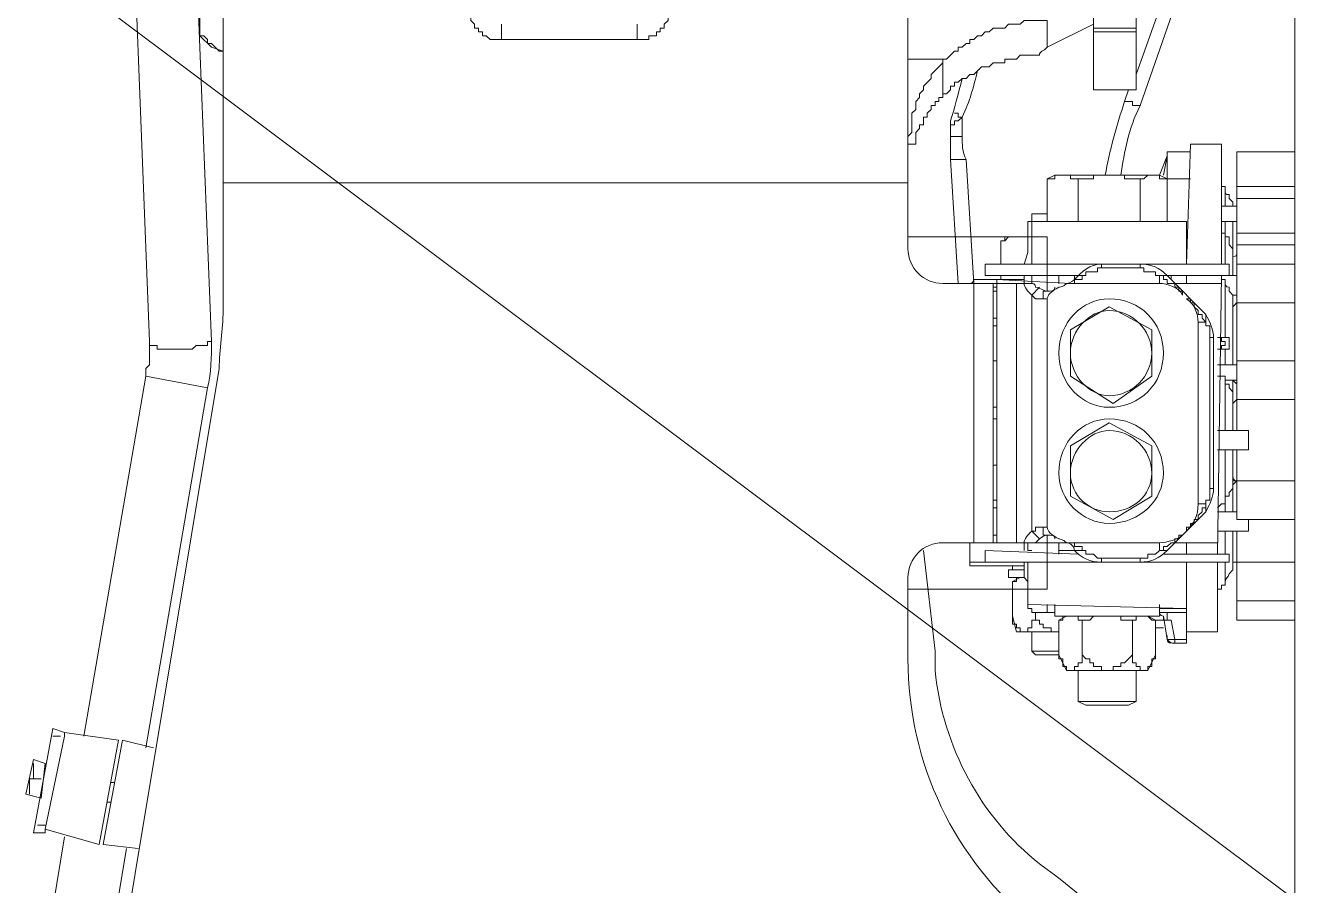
# Model space of a CAD drawing. Header units: millimetres. Extents: x 25083 to 52777, y 24772 to 45779.
# Drawn here: x 49025.8 to 49149.5, y 36091.2 to 36173.7 of the extents above; entities that cross this region are included whole.
import ezdxf

# ---------------------------------------------------------------- set-up
doc = ezdxf.new("R2010")
doc.units = ezdxf.units.MM
doc.layers.add('小车', color=7, linetype='Continuous')

# ---------------------------------------------------------------- blocks, each defined once
blk = doc.blocks.new('zw$D2F4')
at = {"color": 7, "lineweight": 5}
for points in [[(238.41, 287.06), (238.41, 379.53)], [(242.5, 379.53), (242.5, 287.06)], [(154.86, 330.51), (154.86, 265.89)], [(220.59, 272.95), (220.59, 330.88)], [(145.57, 319.37), (147.8, 262.92)], [(151.51, 319.37), (153.74, 262.92)], [(257.72, 8.54), (257.72, 312.31)], [(248.81, 302.66), (242.87, 285.58)], [(242.5, 288.55), (246.58, 300.06)], [(152.63, 294.49), (152.63, 292.26)], [(181.59, 291.89), (180.48, 291.89), (180.11, 292.26), (179.74, 292.26), (179.74, 292.63), (179.37, 292.63), (179.37, 293), (179, 293), (179, 293.37), (178.62, 293.74), (178.62, 294.86), (178.25, 294.86), (178.25, 295.23)], [(197.56, 295.23), (197.56, 293.74), (197.19, 293.37), (197.19, 293), (196.82, 293), (196.82, 292.63), (196.45, 292.63), (196.45, 292.26), (195.71, 292.26), (195.71, 291.89), (194.59, 291.89)], [(181.59, 291.89), (181.59, 293.37)], [(194.59, 291.89), (194.59, 293.37)], [(233.96, 293.74), (233.96, 291.15)], [(233.96, 291.15), (238.41, 293.37)], [(152.63, 292.26), (153.74, 291.15), (154.86, 290.77)], [(152.63, 292.26), (153, 292.26), (153.37, 291.89), (153.37, 291.52), (153.74, 291.52), (154.49, 290.77), (154.86, 290.77)], [(194.59, 291.89), (181.59, 291.89)], [(238.41, 293), (242.5, 293)], [(238.41, 292.63), (242.5, 292.63)], [(233.21, 290.4), (231.36, 290.4), (230.99, 290.03), (229.87, 290.03), (229.87, 289.66), (228.76, 289.66), (228.39, 289.29), (227.64, 289.29), (226.9, 288.55), (226.53, 288.55), (226.16, 288.17), (225.79, 288.17), (225.41, 287.8), (225.04, 287.8), (225.04, 287.43), (224.67, 287.43), (224.67, 287.06), (224.3, 286.69), (223.93, 286.69)], [(223.93, 290.03), (223.93, 286.69)], [(238.41, 287.06), (242.5, 287.06)], [(241.38, 285.95), (241.75, 287.06)], [(223.93, 286.69), (223.93, 286.32), (223.56, 286.32), (223.56, 285.95), (223.19, 285.95), (223.19, 285.58), (222.82, 285.58), (222.82, 285.2), (222.44, 284.83), (222.44, 284.46), (222.07, 284.46), (222.07, 283.72), (221.7, 283.72), (221.7, 283.35), (221.33, 282.98), (221.33, 282.6), (221.33, 282.23), (221.33, 281.86), (220.96, 281.86)], [(242.87, 285.58), (242.13, 285.58), (242.13, 285.95), (241.38, 285.95)], [(224.67, 283.72), (225.04, 283.72), (225.04, 284.09), (225.41, 284.09), (225.79, 284.46)], [(225.04, 284.83), (225.41, 284.83), (225.41, 284.46), (225.79, 284.46)], [(225.79, 284.46), (225.79, 282.6)], [(224.67, 282.6), (224.67, 283.72)], [(225.79, 282.6), (224.67, 282.6)], [(220.59, 281.86), (220.96, 281.86)], [(244.73, 278.89), (245.47, 280.75)], [(245.47, 280.75), (245.1, 278.89)], [(245.47, 281.12), (247.7, 281.12)], [(245.47, 281.12), (245.47, 278.52)], [(247.7, 281.86), (247.33, 270.35)], [(250.67, 281.86), (247.7, 281.86)], [(250.67, 270.35), (250.67, 281.86)], [(252.15, 281.12), (257.72, 281.12)], [(252.15, 254.38), (252.15, 281.12)], [(225.41, 268.49), (224.67, 280.38)], [(224.67, 280.38), (226.16, 280.38)], [(226.16, 280.38), (226.9, 268.49)], [(234.7, 278.89), (233.96, 278.52)], [(233.96, 278.52), (234.7, 278.52), (234.7, 278.89), (235.44, 278.89)], [(233.96, 278.52), (233.96, 274.43)], [(234.7, 278.89), (244.73, 278.89)], [(235.44, 278.89), (236.18, 278.89), (236.18, 278.52), (236.93, 278.52)], [(236.93, 278.52), (238.41, 278.52), (238.41, 278.89), (239.9, 278.89)], [(236.93, 278.52), (236.93, 274.43)], [(239.9, 278.89), (241.38, 278.89), (241.38, 278.52), (242.87, 278.52)], [(242.87, 278.52), (243.24, 278.52), (243.61, 278.89), (244.35, 278.89)], [(242.87, 278.52), (242.87, 274.43)], [(244.35, 278.89), (244.73, 278.89), (244.73, 278.52), (245.47, 278.52)], [(244.73, 278.89), (245.47, 278.52)], [(245.47, 278.52), (247.7, 278.52)], [(247.7, 278.52), (245.47, 278.52)], [(245.47, 278.52), (245.47, 274.43)], [(220.59, 278.15), (154.86, 278.15)], [(250.67, 277.78), (251.04, 277.78), (251.04, 277.41)], [(251.04, 275.92), (251.04, 277.41)], [(252.15, 277.78), (257.72, 277.78)], [(252.15, 275.92), (250.67, 275.92)], [(251.78, 276.29), (251.41, 276.66)], [(251.78, 276.29), (251.78, 275.92)], [(252.15, 276.66), (257.72, 276.66)], [(233.96, 275.18), (232.47, 275.18)], [(232.47, 275.18), (232.47, 274.43)], [(233.96, 274.43), (233.96, 275.18)], [(232.47, 274.43), (232.1, 274.43), (232.1, 271.46)], [(232.47, 274.43), (247.33, 274.43)], [(232.47, 274.43), (232.47, 270.35)], [(247.33, 274.43), (247.33, 270.35)], [(252.15, 274.43), (250.67, 274.43)], [(250.67, 273.69), (250.67, 273.32), (251.04, 273.32)], [(251.04, 270.35), (251.04, 274.43)], [(251.04, 272.95), (251.04, 273.32)], [(251.78, 274.43), (251.78, 269.24)], [(251.78, 274.43), (251.78, 269.24)], [(257.72, 273.32), (252.15, 273.32)], [(229.87, 272.95), (229.87, 272.58), (229.5, 272.58)], [(229.5, 272.58), (229.87, 272.58), (230.24, 272.95), (231.73, 272.95)], [(229.5, 270.35), (229.5, 272.58)], [(230.24, 272.95), (229.87, 272.95)], [(230.24, 272.95), (232.1, 272.95)], [(251.41, 272.21), (251.41, 272.58)], [(251.78, 271.83), (251.41, 272.21)], [(252.15, 272.21), (257.72, 272.21)], [(232.1, 271.46), (231.73, 270.35)], [(228.01, 270.35), (251.41, 270.35)], [(228.01, 270.35), (228.01, 269.24)], [(237.3, 269.24), (237.67, 269.24), (237.67, 269.61), (238.78, 269.61), (238.78, 269.98), (239.16, 269.98)], [(239.16, 270.35), (242.87, 270.35)], [(239.16, 270.35), (239.16, 269.98)], [(239.16, 269.98), (242.87, 269.98)], [(242.87, 270.35), (242.87, 269.98)], [(242.87, 269.98), (243.24, 269.98), (243.24, 269.61), (244.35, 269.61), (244.35, 269.24), (244.73, 269.24)], [(251.41, 270.35), (251.41, 269.24)], [(252.15, 270.35), (257.72, 270.35)], [(228.76, 268.49), (223.93, 268.49)], [(226.9, 268.86), (231.73, 268.86)], [(226.9, 243.61), (226.9, 268.49)], [(236.93, 269.24), (228.01, 269.24)], [(228.76, 243.61), (228.76, 268.49)], [(236.18, 268.49), (229.13, 268.86)], [(229.13, 268.86), (229.13, 268.49)], [(232.47, 268.49), (229.13, 268.49)], [(229.13, 243.61), (229.13, 268.49)], [(229.5, 268.86), (229.5, 269.24)], [(230.99, 268.49), (230.99, 243.61)], [(231.73, 269.24), (231.73, 268.49)], [(232.47, 268.49), (232.47, 269.24)], [(235.07, 269.24), (236.93, 269.24)], [(235.07, 269.24), (235.07, 268.49)], [(236.56, 268.49), (236.56, 268.86), (237.3, 268.86), (237.3, 269.24)], [(236.56, 268.86), (236.56, 269.24), (237.3, 269.24)], [(236.56, 268.49), (244.73, 268.49)], [(244.73, 269.24), (244.73, 268.49)], [(244.73, 269.24), (245.1, 269.24), (245.1, 268.86), (245.47, 268.86), (245.47, 268.49), (246.21, 268.49), (246.21, 268.12), (246.58, 268.12), (246.58, 267.75), (246.95, 267.75), (246.95, 267.38)], [(245.47, 269.24), (244.73, 269.24)], [(245.47, 269.24), (244.73, 269.24)], [(251.41, 269.24), (245.1, 269.24)], [(249.18, 265.52), (245.47, 269.24)], [(245.84, 269.24), (246.58, 269.24)], [(245.84, 269.24), (245.84, 268.86)], [(250.67, 268.49), (245.84, 268.49)], [(247.33, 269.24), (246.58, 269.24)], [(247.33, 268.49), (247.33, 269.24)], [(250.3, 242.5), (250.67, 269.24)], [(252.15, 269.24), (250.67, 269.24)], [(250.67, 269.24), (250.67, 268.86), (251.04, 268.86), (251.04, 268.49)], [(251.04, 263.29), (251.04, 268.49)], [(228.76, 268.12), (229.13, 268.12)], [(228.76, 267.75), (229.13, 267.75)], [(232.47, 267.38), (233.21, 268.12)], [(232.47, 267.38), (232.47, 244.73)], [(233.58, 267.01), (232.84, 267.01), (232.47, 267.38)], [(233.58, 267.01), (233.58, 267.75), (233.96, 267.75)], [(233.58, 267.01), (233.58, 267.75), (233.96, 267.75)], [(251.78, 267.38), (251.41, 267.75)], [(252.15, 267.38), (251.78, 267.38)], [(251.78, 267.38), (251.78, 260.69)], [(251.78, 267.38), (251.78, 260.69)], [(233.96, 267.01), (233.58, 267.01)], [(233.96, 245.1), (233.96, 267.01)], [(239.9, 266.26), (236.18, 264.04)], [(243.98, 264.04), (239.9, 266.26)], [(249.18, 264.78), (248.81, 265.15), (248.81, 265.52), (248.44, 265.52), (248.44, 265.89), (248.07, 266.26), (248.07, 266.64), (247.7, 266.64), (247.7, 267.01), (247.33, 267.01)], [(257.72, 266.64), (252.15, 266.64)], [(228.76, 265.15), (228.76, 264.41)], [(248.44, 264.78), (249.18, 264.78)], [(248.44, 264.78), (248.44, 247.33)], [(249.18, 264.78), (249.18, 265.52)], [(249.18, 264.78), (249.18, 265.52)], [(249.55, 263.29), (249.55, 264.41), (249.18, 264.41), (249.18, 264.78)], [(229.13, 264.41), (228.76, 264.41)], [(236.18, 264.04), (236.18, 259.58)], [(243.98, 259.58), (243.98, 264.04)], [(147.8, 262.92), (147.8, 260.69), (147.43, 260.32), (147.43, 259.58)], [(148.17, 262.55), (147.8, 262.55), (147.8, 262.92)], [(153.74, 262.92), (153.37, 262.92), (153.37, 262.55), (152.26, 262.55), (151.89, 262.18), (151.14, 262.18), (148.54, 262.18), (148.54, 262.55), (148.17, 262.55)], [(249.55, 263.29), (249.92, 263.29)], [(249.55, 248.81), (249.55, 263.29)], [(249.92, 248.81), (249.92, 263.29)], [(251.04, 263.29), (250.3, 263.29)], [(250.67, 263.29), (250.3, 263.29)], [(251.04, 262.18), (250.3, 262.18)], [(250.3, 262.18), (250.67, 262.18)], [(250.67, 263.29), (250.67, 262.92), (251.04, 262.92), (251.04, 262.55), (250.67, 262.55), (250.67, 262.18)], [(251.04, 263.29), (251.41, 263.29), (251.41, 262.92), (251.41, 262.18), (251.04, 262.18)], [(251.04, 260.69), (251.04, 262.18)], [(228.76, 261.07), (229.13, 261.07)], [(252.15, 261.07), (257.72, 261.07)], [(154.49, 260.32), (143.72, 195.71)], [(252.15, 260.69), (250.3, 260.69)], [(147.43, 259.58), (141.49, 225.04)], [(153.37, 258.47), (147.43, 259.58)], [(153.37, 258.47), (147.43, 223.93)], [(236.18, 259.58), (240.27, 256.98)], [(240.27, 256.98), (243.98, 259.58)], [(250.3, 259.58), (251.04, 259.58), (251.04, 259.21)], [(252.15, 259.21), (251.04, 259.21)], [(251.04, 254.38), (251.04, 259.21)], [(251.78, 258.09), (251.41, 258.47)], [(251.78, 259.21), (251.78, 258.84)], [(251.78, 259.21), (251.78, 258.09)], [(251.78, 258.09), (251.78, 254.38)], [(251.78, 257.35), (251.78, 254.38)], [(252.15, 257.35), (257.72, 257.35)], [(239.9, 255.12), (236.18, 252.9)], [(243.98, 252.9), (239.9, 255.12)], [(253.27, 254.38), (250.3, 254.38)], [(253.27, 254.38), (253.27, 252.52)], [(236.18, 252.9), (236.18, 248.07)], [(243.98, 248.07), (243.98, 252.9)], [(253.27, 252.52), (250.3, 252.52)], [(251.04, 246.58), (251.04, 252.52)], [(251.78, 252.52), (251.78, 249.55)], [(251.78, 252.52), (251.78, 246.58)], [(252.15, 245.84), (252.15, 252.52)], [(228.76, 251.04), (229.13, 251.04)], [(249.18, 247.33), (249.18, 247.7), (249.55, 247.7), (249.55, 248.81)], [(249.55, 248.81), (249.92, 248.81)], [(251.78, 248.81), (251.41, 248.44)], [(251.78, 249.55), (251.78, 246.58)], [(257.72, 249.55), (252.15, 249.55)], [(228.76, 247.7), (229.13, 247.7)], [(228.76, 247.7), (228.76, 246.95)], [(236.18, 248.07), (240.27, 245.84)], [(240.27, 245.84), (243.98, 248.07)], [(251.04, 247.7), (251.04, 247.33), (250.67, 247.33), (250.3, 246.95)], [(249.18, 246.58), (245.47, 242.87)], [(247.33, 244.73), (247.33, 245.1), (247.7, 245.1), (247.7, 245.47), (248.07, 245.47), (248.07, 245.84), (248.44, 245.84), (248.44, 246.21), (248.81, 246.58), (248.81, 246.95), (249.18, 246.95), (249.18, 247.33)], [(249.18, 247.33), (248.44, 247.33)], [(249.18, 247.33), (249.18, 246.58)], [(249.18, 247.33), (249.18, 246.58)], [(252.15, 246.58), (250.3, 246.58)], [(232.47, 244.73), (232.84, 244.73), (232.84, 245.1), (233.58, 245.1)], [(233.58, 245.1), (233.58, 244.35), (233.96, 244.35)], [(233.58, 245.1), (233.58, 244.35), (233.96, 244.35)], [(233.58, 245.1), (233.96, 245.1)], [(252.15, 245.84), (257.72, 245.84)], [(253.27, 245.84), (253.27, 244.73)], [(228.76, 244.35), (229.13, 244.35)], [(232.47, 244.73), (233.21, 243.98)], [(244.73, 242.87), (245.1, 242.87), (245.1, 243.24), (245.47, 243.24), (245.84, 243.61), (246.21, 243.61), (246.21, 243.98), (246.58, 243.98), (246.58, 244.35), (246.95, 244.35)], [(253.27, 244.73), (250.3, 244.73)], [(251.04, 242.5), (251.04, 244.73)], [(251.78, 244.73), (251.78, 241.38)], [(251.78, 244.73), (251.78, 241.01)], [(252.15, 236.18), (252.15, 244.73)], [(222.07, 242.87), (223.19, 233.21)], [(226.53, 243.61), (226.53, 241.75)], [(228.01, 242.87), (236.93, 242.5)], [(228.01, 241.75), (228.01, 242.87)], [(231.73, 243.61), (231.73, 242.87)], [(235.07, 243.61), (232.1, 243.61)], [(232.47, 242.87), (232.1, 242.87), (232.1, 243.61)], [(235.81, 243.61), (232.84, 243.61)], [(235.07, 242.87), (235.07, 243.61)], [(236.93, 242.87), (235.07, 242.87)], [(236.56, 243.61), (244.73, 243.61)], [(236.56, 243.61), (236.56, 243.24), (237.3, 243.24), (237.3, 242.87)], [(237.3, 242.87), (236.56, 242.87)], [(237.3, 242.87), (237.67, 242.87), (237.67, 242.5), (238.41, 242.5), (238.78, 242.13), (239.16, 242.13)], [(242.87, 242.13), (243.61, 242.13), (243.61, 242.5), (244.35, 242.5), (244.73, 242.87)], [(244.73, 243.61), (244.73, 242.87)], [(244.73, 242.87), (245.47, 242.87)], [(244.73, 242.87), (245.47, 242.87)], [(245.1, 242.5), (251.41, 242.5)], [(250.3, 243.61), (246.21, 243.61)], [(247.33, 242.5), (247.33, 243.61)], [(251.41, 241.75), (251.41, 242.5)], [(228.01, 241.75), (226.53, 241.75)], [(231.73, 241.38), (226.9, 241.38)], [(251.41, 241.75), (228.01, 241.75)], [(230.61, 241.01), (230.61, 241.38)], [(231.73, 241.75), (231.73, 240.27)], [(232.1, 241.75), (232.1, 237.67)], [(239.16, 242.13), (242.87, 242.13)], [(239.16, 242.13), (239.16, 241.75)], [(239.16, 241.75), (242.87, 241.75)], [(242.87, 242.13), (242.87, 241.75)], [(247.33, 233.96), (247.33, 241.75)], [(247.33, 241.75), (247.33, 237.3)], [(250.3, 241.75), (250.3, 235.07)], [(251.04, 239.9), (251.04, 241.75)], [(257.72, 241.75), (252.15, 241.75)], [(230.24, 241.01), (231.73, 241.01)], [(230.24, 240.27), (230.24, 241.01)], [(231.73, 240.27), (230.24, 240.27)], [(230.61, 239.9), (231.36, 240.27)], [(230.61, 239.9), (230.99, 239.9), (230.99, 240.27), (231.73, 240.27)], [(231.73, 240.27), (232.1, 239.9), (232.1, 237.67)], [(251.78, 241.01), (251.41, 240.64)], [(220.59, 232.47), (220.59, 239.16)], [(230.61, 236.56), (230.61, 239.9)], [(251.04, 239.9), (251.04, 239.53), (250.67, 239.53), (250.67, 239.16), (250.3, 239.16)], [(247.33, 237.3), (232.1, 237.67)], [(232.1, 237.67), (232.1, 237.3), (232.47, 237.3), (232.47, 236.93)], [(233.96, 236.93), (233.96, 237.67)], [(234.7, 236.56), (234.7, 237.67)], [(244.73, 237.3), (244.73, 237.67)], [(244.73, 236.56), (244.73, 237.67)], [(252.15, 238.04), (257.72, 238.04)], [(230.99, 235.07), (230.61, 236.56)], [(230.61, 236.56), (230.61, 235.81), (230.99, 235.81), (230.99, 235.44), (231.36, 235.44), (231.36, 235.07), (231.73, 235.07)], [(231.73, 235.07), (232.1, 235.07), (232.1, 235.44), (232.47, 235.44), (232.47, 236.18), (232.84, 236.18), (232.84, 236.56)], [(234.7, 236.93), (232.47, 236.93)], [(232.84, 236.56), (232.84, 236.93)], [(232.84, 236.56), (232.84, 236.18), (233.21, 236.18), (233.21, 235.81), (233.58, 235.81), (233.58, 235.44), (234.33, 235.44), (234.33, 235.07), (234.7, 235.07), (235.07, 235.07)], [(244.73, 236.56), (234.7, 236.56)], [(235.07, 236.18), (235.81, 236.56)], [(235.07, 236.18), (235.44, 236.18), (235.44, 236.56), (236.93, 236.56), (236.93, 236.18), (237.3, 236.18)], [(237.3, 236.18), (238.04, 236.18), (238.41, 236.56), (241.01, 236.56), (241.01, 236.18), (242.13, 236.18)], [(242.13, 236.18), (242.5, 236.18), (242.5, 236.56), (243.61, 236.56), (243.98, 236.18), (244.35, 236.18)], [(244.35, 236.18), (243.61, 236.56)], [(247.33, 237.3), (244.73, 237.3)], [(244.73, 236.93), (245.1, 236.93)], [(245.1, 236.93), (244.73, 236.93)], [(245.1, 236.93), (247.33, 236.93)], [(245.1, 236.93), (245.47, 236.93), (245.47, 236.18), (245.84, 236.18)], [(245.47, 234.33), (245.1, 236.56)], [(245.1, 236.56), (245.1, 236.18), (245.84, 236.18)], [(235.07, 235.07), (230.99, 235.07)], [(232.47, 233.21), (232.47, 235.07)], [(235.07, 232.84), (235.07, 236.18)], [(237.3, 232.84), (237.3, 236.18)], [(242.13, 232.84), (242.13, 236.18)], [(245.1, 236.18), (243.98, 236.18)], [(244.35, 232.84), (244.35, 236.18)], [(244.35, 235.44), (245.1, 235.44)], [(245.84, 236.18), (246.21, 234.33)], [(250.3, 235.07), (247.33, 235.07)], [(252.15, 236.18), (257.72, 236.18)], [(246.21, 234.33), (245.47, 234.33), (245.47, 234.7)], [(247.33, 234.33), (246.21, 234.33)], [(246.21, 234.33), (246.21, 233.96)], [(247.33, 233.96), (246.21, 233.96)], [(223.19, 233.21), (223.19, 231.36)], [(232.84, 232.84), (232.47, 233.21)], [(235.07, 233.21), (232.47, 233.21)], [(235.07, 232.84), (232.84, 232.84)], [(235.07, 232.84), (235.81, 231.36)], [(235.07, 232.84), (235.07, 232.47), (235.44, 232.47), (235.44, 231.73), (235.81, 231.73), (235.81, 231.36), (236.18, 231.36)], [(236.18, 231.36), (236.56, 231.36), (236.56, 231.73), (236.93, 231.73), (236.93, 232.1), (237.3, 232.1), (237.3, 232.47), (237.3, 232.84)], [(237.3, 232.84), (237.67, 232.47), (238.04, 232.47), (238.04, 232.1), (238.41, 232.1), (238.41, 231.73), (239.16, 231.73), (239.16, 231.36), (239.9, 231.36)], [(239.9, 231.36), (240.27, 231.36), (240.27, 231.73), (241.01, 231.73), (241.01, 232.1), (241.38, 232.1), (242.13, 232.84)], [(242.13, 232.84), (242.13, 232.1), (242.5, 232.1), (242.5, 231.73), (242.87, 231.73), (242.87, 231.36), (243.24, 231.36)], [(243.24, 231.36), (243.61, 231.36), (243.61, 231.73), (243.98, 231.73), (243.98, 232.47), (244.35, 232.47), (244.35, 232.84)], [(243.61, 231.36), (244.35, 232.84)], [(243.61, 231.36), (235.81, 231.36)], [(236.93, 228.39), (236.93, 231.36)], [(242.5, 228.39), (242.5, 231.36)], [(237.67, 228.01), (236.93, 228.39)], [(242.5, 228.39), (236.93, 228.39)], [(241.75, 228.01), (237.67, 228.01)], [(241.75, 228.01), (242.5, 228.39)], [(136.66, 215.76), (138.52, 225.79)], [(139.63, 225.41), (138.52, 225.79)], [(144.83, 224.67), (139.63, 225.41)], [(139.63, 225.41), (139.63, 225.04)], [(137.77, 216.13), (139.63, 225.04)], [(139.26, 225.04), (138.52, 225.04)], [(144.83, 224.67), (142.97, 214.65)], [(143.34, 214.65), (145.2, 224.67)], [(145.2, 224.67), (148.17, 223.93)], [(135.92, 219.47), (136.66, 222.82)], [(137.77, 222.44), (136.66, 222.82)], [(136.66, 221.7), (136.66, 222.44)], [(136.66, 220.96), (136.66, 221.7)], [(137.4, 219.1), (137.77, 222.44)], [(137.77, 222.07), (137.77, 222.44)], [(136.29, 220.22), (136.29, 220.96), (136.66, 220.96)], [(136.29, 219.47), (136.29, 220.22)], [(137.4, 220.96), (136.66, 220.96)], [(144.46, 220.59), (144.09, 220.59)], [(137.4, 219.1), (135.92, 219.47)], [(144.09, 218.73), (143.72, 218.73)], [(137.77, 216.5), (137.03, 216.5)], [(139.63, 215.39), (136.29, 194.96)], [(137.77, 215.76), (136.66, 215.76)], [(142.97, 214.65), (137.77, 216.13)], [(137.77, 215.76), (137.77, 216.13)], [(145.57, 214.27), (142.23, 194.22)], [(143.34, 214.65), (146.69, 214.27)]]:
    blk.add_lwpolyline(points, dxfattribs=at)
at = {"color": 7, "lineweight": 0}
for points in [[(223.93, 290.03), (224.3, 290.03), (225.04, 290.77), (225.41, 290.77), (225.41, 291.15), (225.79, 291.15), (226.16, 291.52), (226.53, 291.52), (226.53, 291.89), (226.9, 291.89), (227.27, 292.26), (227.64, 292.26), (228.01, 292.63), (228.39, 292.63), (228.76, 293), (229.87, 293), (230.24, 293.37), (231.36, 293.37), (231.73, 293.74), (233.96, 293.74)], [(223.93, 290.03), (220.59, 290.03)], [(220.59, 281.86), (220.59, 282.6), (220.96, 282.98), (220.96, 284.83), (221.33, 285.2), (221.33, 285.95), (221.7, 286.32), (221.7, 286.69), (222.07, 287.06), (222.07, 287.43), (222.82, 288.17), (222.82, 288.55), (223.93, 289.66), (223.93, 290.03)], [(220.59, 272.95), (233.96, 272.95)], [(220.59, 271.83), (220.59, 272.95)], [(233.96, 272.95), (233.96, 267.75)], [(223.93, 268.49), (232.47, 268.49)], [(233.96, 239.16), (233.96, 244.35)], [(223.93, 243.61), (232.47, 243.61)], [(220.59, 240.27), (220.59, 239.16)], [(220.59, 239.16), (233.96, 239.16)]]:
    blk.add_lwpolyline(points, dxfattribs=at)
at = {"color": 7, "lineweight": 5}
for points in [[(233.96, 291.15), (233.58, 290.77), (233.21, 290.77), (233.21, 290.4)], [(224.67, 284.09), (225.04, 285.2), (225.41, 286.69), (225.79, 288.17)], [(225.79, 284.46), (226.53, 285.95), (226.9, 287.43), (227.27, 288.92)], [(241.38, 285.95), (240.64, 283.72), (239.9, 281.12), (239.53, 278.89)], [(242.87, 285.58), (241.75, 283.35), (241.38, 281.12), (241.01, 278.89)], [(224.67, 284.09), (224.67, 283.72), (224.67, 283.72), (224.67, 283.72)], [(224.67, 282.6), (224.67, 281.86), (224.67, 281.12), (224.67, 280.38)], [(225.79, 282.6), (225.79, 281.86), (225.79, 281.12), (226.16, 280.38)], [(245.47, 281.12), (245.47, 281.12), (245.47, 281.12), (245.47, 280.75)], [(251.04, 277.41), (251.04, 277.03), (251.04, 277.03), (251.41, 277.03)], [(251.41, 277.03), (251.41, 277.03), (251.41, 277.03), (251.41, 277.03)], [(251.41, 277.03), (251.41, 277.03), (251.41, 276.66), (251.41, 276.66)], [(251.41, 277.03), (251.41, 277.03), (251.41, 277.03), (251.41, 277.03)], [(251.41, 276.66), (251.41, 276.66), (251.41, 276.66), (251.41, 276.66)], [(251.41, 276.66), (251.41, 276.66), (251.41, 276.66), (251.41, 276.66)], [(251.78, 275.92), (251.78, 275.92), (251.78, 275.92), (251.78, 276.29)], [(232.1, 272.95), (232.1, 272.95), (231.73, 272.95), (231.73, 272.95)], [(251.04, 272.95), (251.04, 272.95), (251.04, 272.95), (251.41, 272.95)], [(251.41, 272.95), (251.41, 272.58), (251.41, 272.58), (251.41, 272.58)], [(251.41, 272.58), (251.41, 272.58), (251.41, 272.58), (251.41, 272.58)], [(251.41, 272.58), (251.41, 272.58), (251.41, 272.58), (251.41, 272.58)], [(251.41, 272.58), (251.41, 272.58), (251.41, 272.58), (251.41, 272.58)], [(251.41, 272.58), (251.41, 272.58), (251.41, 272.58), (251.41, 272.58)], [(220.59, 271.83), (220.59, 269.98), (222.07, 268.49), (223.93, 268.49)], [(251.78, 271.46), (251.78, 271.46), (251.78, 271.83), (251.78, 271.83)], [(252.15, 271.46), (252.15, 271.09), (252.15, 271.09), (251.78, 271.09)], [(239.16, 270.35), (238.04, 270.35), (237.3, 269.61), (236.56, 268.86)], [(245.47, 269.24), (244.73, 269.98), (243.98, 270.35), (242.87, 270.35)], [(226.53, 268.49), (226.9, 268.49), (226.9, 268.86), (226.9, 268.86)], [(231.73, 268.49), (231.73, 268.12), (232.1, 267.75), (232.47, 267.38)], [(232.84, 268.12), (232.84, 268.49), (232.47, 268.49), (232.47, 268.49)], [(235.07, 269.24), (235.07, 269.24), (235.07, 269.24), (235.07, 269.24)], [(235.07, 269.24), (235.07, 269.24), (235.07, 269.24), (235.07, 269.24)], [(235.07, 268.12), (235.07, 268.12), (235.44, 268.12), (235.81, 268.49)], [(235.81, 268.49), (236.18, 268.49), (236.56, 268.86), (236.56, 268.86)], [(236.56, 268.49), (236.18, 268.49), (236.18, 268.49), (235.81, 268.49)], [(246.95, 267.38), (246.58, 268.12), (245.47, 268.49), (244.73, 268.49)], [(245.47, 269.24), (245.47, 269.24), (245.47, 269.24), (245.47, 269.24)], [(245.47, 269.24), (245.47, 269.24), (245.47, 269.24), (245.47, 269.24)], [(251.04, 268.49), (251.04, 268.49), (251.04, 268.12), (251.41, 268.12)], [(232.84, 268.12), (233.21, 268.12), (233.58, 267.75), (233.96, 267.75)], [(233.96, 267.75), (234.33, 267.75), (234.7, 267.75), (234.7, 268.12)], [(235.07, 268.12), (234.33, 267.75), (233.96, 267.38), (233.96, 267.01)], [(233.96, 267.75), (233.96, 267.75), (233.96, 267.75), (233.96, 267.75)], [(251.41, 268.12), (251.41, 268.12), (251.41, 268.12), (251.41, 268.12)], [(251.41, 268.12), (251.41, 268.12), (251.41, 268.12), (251.41, 268.12)], [(251.41, 268.12), (251.41, 268.12), (251.41, 268.12), (251.41, 268.12)], [(251.41, 268.12), (251.41, 267.75), (251.41, 267.75), (251.41, 267.75)], [(251.41, 267.75), (251.41, 267.75), (251.41, 267.75), (251.41, 267.75)], [(251.78, 266.64), (251.78, 267.01), (251.78, 267.01), (251.78, 267.38)], [(154.49, 260.32), (154.49, 262.18), (154.86, 264.04), (154.86, 265.89)], [(248.44, 264.78), (248.44, 265.52), (248.07, 266.64), (247.33, 267.01)], [(252.15, 266.64), (252.15, 266.64), (252.15, 266.64), (251.78, 266.26)], [(228.76, 265.15), (228.76, 265.15), (228.76, 265.15), (229.13, 265.15)], [(229.13, 265.15), (229.13, 265.15), (229.13, 265.15), (229.13, 264.78)], [(249.92, 263.29), (249.92, 264.04), (249.55, 264.78), (249.18, 265.52)], [(249.18, 265.52), (249.18, 265.52), (249.18, 265.52), (249.18, 265.52)], [(249.18, 265.52), (249.18, 265.52), (249.18, 265.52), (249.18, 265.52)], [(153.37, 258.47), (153.74, 259.95), (153.74, 261.44), (153.74, 262.92)], [(251.04, 259.21), (251.04, 258.84), (251.04, 258.84), (251.04, 258.84)], [(251.04, 258.84), (251.41, 258.84), (251.41, 258.84), (251.41, 258.84)], [(251.41, 258.84), (251.41, 258.84), (251.41, 258.47), (251.41, 258.47)], [(251.41, 258.84), (251.41, 258.84), (251.41, 258.84), (251.41, 258.84)], [(251.41, 258.47), (251.41, 258.47), (251.41, 258.47), (251.41, 258.47)], [(251.41, 258.47), (251.41, 258.47), (251.41, 258.47), (251.41, 258.47)], [(251.78, 259.21), (252.15, 258.84), (252.15, 258.84), (252.15, 258.84)], [(251.78, 258.09), (251.78, 258.47), (251.78, 258.47), (251.78, 258.84)], [(251.78, 257.35), (251.78, 257.72), (251.78, 257.72), (251.78, 258.09)], [(252.15, 257.35), (252.15, 257.35), (252.15, 257.35), (251.78, 256.98)], [(229.13, 256.61), (229.13, 256.61), (228.76, 256.61), (228.76, 256.61)], [(228.76, 255.49), (228.76, 255.49), (229.13, 255.49), (229.13, 255.49)], [(251.78, 249.92), (251.78, 249.55), (252.15, 249.55), (252.15, 249.55)], [(249.18, 246.58), (249.55, 247.33), (249.92, 248.07), (249.92, 248.81)], [(252.15, 249.55), (252.15, 249.55), (251.78, 249.18), (251.78, 249.18)], [(252.15, 249.55), (251.78, 249.55), (251.78, 249.55), (251.78, 249.55)], [(251.78, 248.81), (251.78, 249.18), (251.78, 249.18), (251.78, 249.55)], [(251.04, 248.07), (251.04, 248.07), (251.04, 248.07), (251.04, 248.07)], [(251.04, 248.07), (251.04, 248.07), (251.04, 247.7), (251.04, 247.7)], [(251.04, 248.07), (251.04, 248.07), (251.04, 248.07), (251.04, 248.07)], [(251.41, 248.07), (251.41, 248.07), (251.04, 248.07), (251.04, 248.07)], [(251.04, 247.7), (251.04, 247.7), (251.04, 247.7), (251.04, 247.7)], [(251.41, 248.44), (251.41, 248.44), (251.41, 248.44), (251.41, 248.44)], [(251.41, 248.44), (251.41, 248.44), (251.41, 248.44), (251.41, 248.44)], [(251.41, 248.44), (251.41, 248.44), (251.41, 248.44), (251.41, 248.44)], [(251.41, 248.44), (251.41, 248.07), (251.41, 248.07), (251.41, 248.07)], [(251.41, 248.44), (251.41, 248.44), (251.41, 248.44), (251.41, 248.44)], [(251.41, 248.07), (251.41, 248.07), (251.41, 248.07), (251.41, 248.07)], [(251.41, 248.07), (251.41, 248.07), (251.41, 248.07), (251.41, 248.07)], [(251.41, 248.07), (251.41, 248.07), (251.41, 248.07), (251.41, 248.07)], [(251.41, 248.07), (251.41, 248.07), (251.41, 248.07), (251.41, 248.07)], [(228.76, 246.95), (228.76, 246.95), (228.76, 246.95), (229.13, 246.95)], [(229.13, 246.95), (229.13, 246.95), (229.13, 246.95), (229.13, 246.95)], [(247.33, 244.73), (248.07, 245.47), (248.44, 246.21), (248.44, 247.33)], [(249.18, 246.58), (249.18, 246.58), (249.18, 246.58), (249.18, 246.58)], [(249.18, 246.58), (249.18, 246.58), (249.18, 246.58), (249.18, 246.58)], [(233.96, 245.1), (233.96, 244.73), (234.33, 244.35), (235.07, 243.98)], [(232.47, 244.73), (232.1, 244.35), (231.73, 243.98), (231.73, 243.61)], [(234.7, 243.98), (234.7, 244.35), (234.33, 244.35), (233.96, 244.35)], [(233.96, 244.35), (233.96, 244.35), (233.96, 244.35), (233.96, 244.35)], [(235.81, 243.61), (235.44, 243.98), (235.07, 243.98), (235.07, 243.98)], [(244.73, 243.61), (245.47, 243.61), (246.58, 243.98), (246.95, 244.35)], [(232.47, 243.61), (232.47, 243.61), (232.84, 243.61), (232.84, 243.61)], [(232.84, 243.61), (232.84, 243.61), (232.84, 243.61), (232.84, 243.61)], [(235.07, 242.5), (235.07, 242.5), (235.07, 242.87), (235.07, 242.87)], [(235.07, 242.87), (235.07, 242.87), (235.07, 242.87), (235.07, 242.87)], [(236.56, 242.87), (236.56, 243.24), (236.18, 243.61), (235.81, 243.61)], [(235.81, 243.61), (236.18, 243.61), (236.18, 243.61), (236.56, 243.61)], [(236.56, 242.87), (237.3, 242.13), (238.04, 241.75), (239.16, 241.75)], [(242.87, 241.75), (243.98, 241.75), (244.73, 242.13), (245.47, 242.87)], [(245.47, 242.87), (245.47, 242.87), (245.47, 242.87), (245.47, 242.87)], [(245.47, 242.87), (245.47, 242.87), (245.47, 242.87), (245.47, 242.87)], [(226.53, 241.75), (226.53, 241.75), (226.53, 241.75), (226.53, 241.38)], [(226.53, 241.38), (226.53, 241.38), (226.9, 241.38), (226.9, 241.38)], [(251.78, 241.75), (251.78, 241.75), (252.15, 241.75), (252.15, 241.75)], [(251.78, 241.01), (251.78, 241.01), (251.78, 241.38), (251.78, 241.38)], [(251.41, 240.64), (251.41, 240.27), (251.04, 240.27), (251.04, 239.9)], [(251.04, 239.9), (251.04, 239.9), (251.04, 239.9), (251.04, 239.9)], [(244.73, 237.3), (244.73, 237.3), (244.73, 237.3), (244.73, 237.3)], [(245.1, 236.56), (244.73, 236.56), (244.73, 236.93), (244.73, 236.93)], [(235.07, 235.07), (235.07, 235.07), (235.07, 235.07), (235.07, 235.07)], [(245.47, 234.33), (245.47, 234.33), (245.47, 234.33), (245.47, 234.33)], [(245.47, 234.33), (245.47, 233.96), (245.84, 233.96), (246.21, 233.96)], [(245.47, 234.33), (245.84, 233.96), (245.84, 233.96), (246.21, 233.96)], [(220.59, 232.47), (220.59, 222.44), (225.04, 213.16), (232.84, 206.85)], [(223.19, 231.36), (223.93, 223.93), (227.64, 217.25), (233.21, 212.79)], [(251.41, 191.99), (246.95, 200.16), (241.01, 207.22), (233.21, 212.79)]]:
    blk.add_open_spline(points, degree=3, dxfattribs=at)
at = {"color": 7, "lineweight": 0}
for points in [[(220.59, 271.83), (220.59, 269.98), (222.07, 268.49), (223.93, 268.49)], [(232.84, 268.12), (232.84, 268.49), (232.47, 268.49), (232.47, 268.49)], [(232.84, 268.12), (233.21, 268.12), (233.58, 267.75), (233.96, 267.75)], [(233.96, 244.35), (233.58, 244.35), (233.21, 243.98), (232.84, 243.61)], [(223.93, 243.61), (222.07, 243.61), (220.59, 242.13), (220.59, 240.27)], [(232.47, 243.61), (232.47, 243.61), (232.84, 243.61), (232.84, 243.61)]]:
    blk.add_open_spline(points, degree=3, dxfattribs=at)
at = {"color": 7, "lineweight": 5}
for points in [[(239.9, 267.01), (237.3, 267.01), (235.07, 264.78), (235.07, 261.81), (235.07, 258.84), (237.3, 256.61), (239.9, 256.61), (242.87, 256.61), (245.1, 258.84), (245.1, 261.81), (245.1, 264.78), (242.87, 267.01), (239.9, 267.01)], [(239.9, 265.89), (238.04, 265.89), (236.18, 264.04), (236.18, 261.81), (236.18, 259.58), (238.04, 257.72), (239.9, 257.72), (242.13, 257.72), (243.98, 259.58), (243.98, 261.81), (243.98, 264.04), (242.13, 265.89), (239.9, 265.89)], [(239.9, 255.49), (237.3, 255.49), (235.07, 253.27), (235.07, 250.3), (235.07, 247.7), (237.3, 245.47), (239.9, 245.47), (242.87, 245.47), (245.1, 247.7), (245.1, 250.3), (245.1, 253.27), (242.87, 255.49), (239.9, 255.49)], [(239.9, 254.38), (238.04, 254.38), (236.18, 252.52), (236.18, 250.3), (236.18, 248.07), (238.04, 246.58), (239.9, 246.58), (242.13, 246.58), (243.98, 248.07), (243.98, 250.3), (243.98, 252.52), (242.13, 254.38), (239.9, 254.38)]]:
    blk.add_open_spline(points, degree=3, knots=[0, 0, 0, 0, 1, 1, 1, 2, 2, 2, 3, 3, 3, 4, 4, 4, 4], dxfattribs=at)
blk = doc.blocks.new('A$C1A4175F5')
at = {"layer": '小车', "color": 3, "lineweight": 0}
blk.add_lwpolyline([(137.326, 466.992), (403.019, 112.548)], dxfattribs=at)

msp = doc.modelspace()

# ---------------------------------------------------------------- block references
msp.add_blockref('zw$D2F4', (48889.923, 35880.503))
at = {"layer": '小车', "ltscale": 10, "xscale": -1, "rotation": 270}
msp.add_blockref('A$C1A4175F5', (48914.945, 35776.933), dxfattribs=at)

doc.saveas('drawing.dxf')
